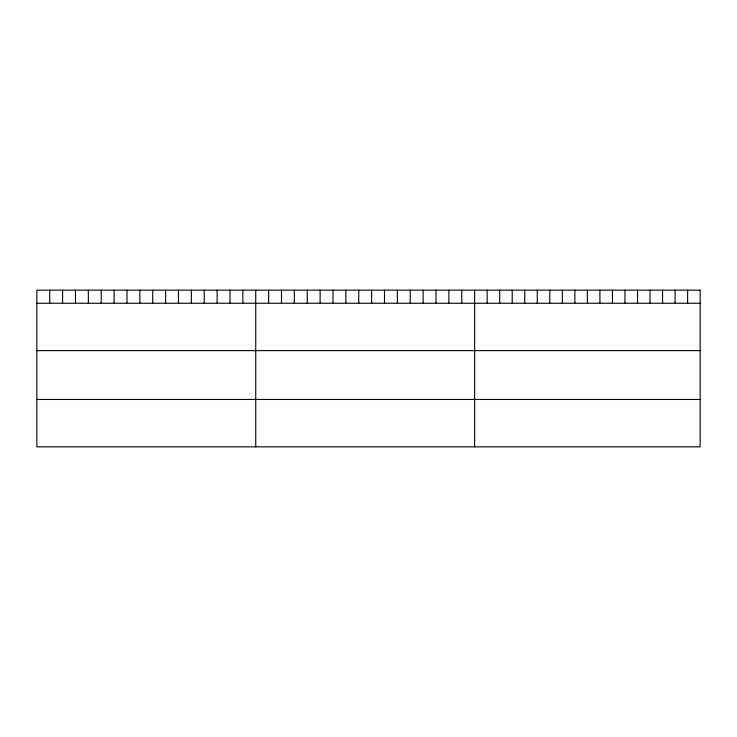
<?xml version="1.0" encoding="UTF-8"?>
<svg xmlns="http://www.w3.org/2000/svg" width="737" height="737" viewBox="0 0 737 737"><rect width="100%" height="100%" fill="white"/><g stroke="black" fill="none" stroke-linecap="round" stroke-linejoin="round"><path stroke-width="1.11" d="M36.85 303.248L700.15 303.248M36.85 350.628L700.15 350.628M36.85 399.454L700.15 399.454M687.621 290.157L687.621 303.248M675.092 290.157L675.092 303.248M662.563 290.157L662.563 303.248M650.034 290.157L650.034 303.248M637.505 290.157L637.505 303.248M624.976 290.157L624.976 303.248M612.447 290.157L612.447 303.248M599.918 290.157L599.918 303.248M587.389 290.157L587.389 303.248M574.86 290.157L574.86 303.248M562.331 290.157L562.331 303.248M549.802 290.157L549.802 303.248M537.273 290.157L537.273 303.248M524.744 290.157L524.744 303.248M512.215 290.157L512.215 303.248M499.686 290.157L499.686 303.248M487.157 290.157L487.157 303.248M474.628 290.157L474.628 446.843M461.749 290.157L461.749 303.248M448.879 290.157L448.879 303.248M436 290.157L436 303.248M423.121 290.157L423.121 303.248M410.251 290.157L410.251 303.248M397.372 290.157L397.372 303.248M384.493 290.157L384.493 303.248M371.623 290.157L371.623 303.248M358.744 290.157L358.744 303.248M345.874 290.157L345.874 303.248M332.995 290.157L332.995 303.248M320.116 290.157L320.116 303.248M307.246 290.157L307.246 303.248M294.367 290.157L294.367 303.248M281.488 290.157L281.488 303.248M268.618 290.157L268.618 303.248M255.739 290.157L255.739 446.843M242.86 290.157L242.86 303.248M229.99 290.157L229.99 303.248M217.111 290.157L217.111 303.248M204.232 290.157L204.232 303.248M191.362 290.157L191.362 303.248M178.483 290.157L178.483 303.248M165.604 290.157L165.604 303.248M152.734 290.157L152.734 303.248M139.855 290.157L139.855 303.248M126.985 290.157L126.985 303.248M114.106 290.157L114.106 303.248M101.227 290.157L101.227 303.248M88.357 290.157L88.357 303.248M75.478 290.157L75.478 303.248M62.599 290.157L62.599 303.248M49.729 290.157L49.729 303.248M700.15 290.157L36.85 290.157L36.85 446.843L700.15 446.843L700.15 290.157"/></g></svg>
